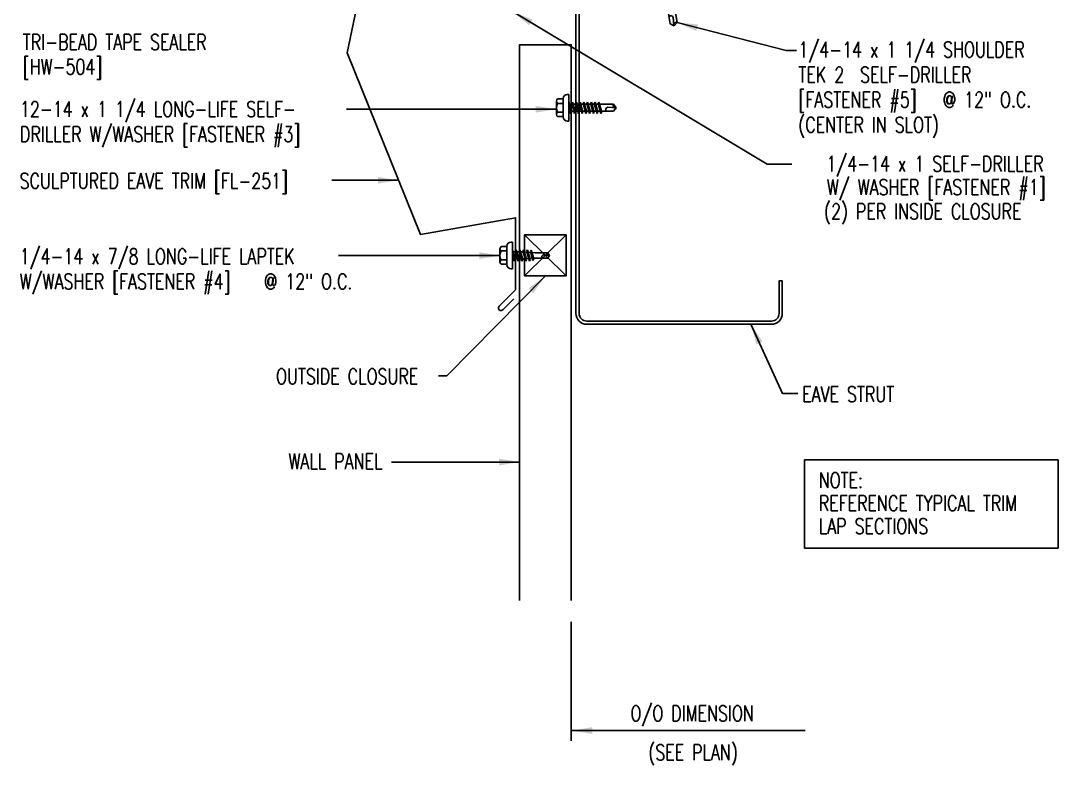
# Model space of a CAD drawing. Header units: inches. Extents: x 8 to 41.9, y 2.6 to 46.4.
# Drawn here: x 11.51 to 36.67, y 2.62 to 20.68 of the extents above; entities that cross this region are included whole.
import ezdxf
from ezdxf.enums import TextEntityAlignment as Align

# ---------------------------------------------------------------- set-up
doc = ezdxf.new("R2010")
doc.units = ezdxf.units.IN
doc.header["$MEASUREMENT"] = 0
for name, color, linetype in [('CLO', 3, 'Continuous'), ('DIM', 7, 'Continuous'), ('FASTENER', 9, 'Continuous'), ('PANEL', 11, 'Continuous'), ('STLA', 12, 'Continuous'), ('TEXT', 2, 'Continuous'), ('TRIM', 6, 'Continuous')]:
    doc.layers.add(name, color=color, linetype=linetype)
doc.styles.add('TEXT1', font='ROMANS.shx', dxfattribs={"width": 0.75, "height": 0.375})
doc.dimstyles.new('DETAIL$7', dxfattribs={"dimscale": 4, "dimtxt": 0.09375, "dimasz": 0.125, "dimexe": 0.0625, "dimexo": 0.125, "dimgap": 0.0625, "dimtad": 1, "dimdec": 4, "dimzin": 3, "dimdsep": 46, "dimlunit": 4, "dimtxsty": 'TEXT1', "dimblk": 'ARCHTICK', "dimcen": 0.0625, "dimclrd": 7, "dimclre": 7, "dimclrt": 2, "dimadec": 0, "dimazin": 0, "dimtfac": 0.59375, "dimtdec": 4, "dimtmove": 0, "dimatfit": 3, "dimfxl": 0, "dimfrac": 2, "dimtolj": 1, "dimtzin": 3, "dimarcsym": 0})

# ---------------------------------------------------------------- blocks, each defined once
blk = doc.blocks.new('_ArchTick')
at = {"color": 0, "linetype": 'ByBlock', "const_width": 0.15}
blk.add_lwpolyline([(-0.5, -0.5), (0.5, 0.5)], dxfattribs=at)
blk = doc.blocks.new('MB_DW4')
at = {"layer": 'FASTENER'}
for p, q in [((-0.217, 0.305), (-0.217, 0.171)), ((-0.163, 0.337), (0.159, 0.337)), ((-0.108, 0.305), (-0.108, 0.171)), ((0.105, 0.305), (0.105, 0.171)), ((0.214, 0.305), (0.214, 0.171)), ((-0.326, 0.071), (-0.326, 0.037)), ((-0.326, 0.037), (0.322, 0.037)), ((-0.226, 0.171), (0.214, 0.171)), ((-0.141, -0.014), (0.037, 0.037)), ((-0.105, -0.034), (0.137, 0.035)), ((-0.088, 0.037), (-0.088, 0.001)), ((-0.088, 0.037), (0.085, 0.037)), ((0.085, 0.037), (0.134, 0.037)), ((0.085, 0.02), (0.085, -0.041)), ((0.137, 0.035), (0.134, 0.037)), ((0.322, 0.071), (0.322, 0.037)), ((-0.105, -0.034), (-0.141, -0.014)), ((-0.141, -0.105), (0.102, -0.036)), ((-0.105, -0.125), (-0.141, -0.105)), ((-0.141, -0.196), (0.102, -0.127)), ((-0.105, -0.216), (-0.141, -0.196)), ((-0.141, -0.287), (0.102, -0.217)), ((-0.105, -0.125), (0.137, -0.056)), ((-0.105, -0.216), (0.137, -0.147)), ((-0.105, -0.307), (0.137, -0.238)), ((-0.088, -0.029), (-0.088, -0.09)), ((-0.088, -0.12), (-0.088, -0.181)), ((-0.084, -0.27), (-0.088, -0.211)), ((0.084, -0.223), (0.085, -0.211)), ((0.085, -0.071), (0.085, -0.131)), ((0.085, -0.162), (0.085, -0.211)), ((0.137, -0.056), (0.102, -0.036)), ((0.137, -0.147), (0.102, -0.127)), ((0.137, -0.238), (0.102, -0.217)), ((-0.105, -0.307), (-0.141, -0.287)), ((-0.141, -0.378), (0.102, -0.308)), ((-0.105, -0.398), (-0.141, -0.378)), ((-0.122, -0.463), (0.089, -0.403)), ((-0.086, -0.483), (-0.122, -0.463)), ((-0.105, -0.398), (0.137, -0.328)), ((-0.086, -0.483), (0.124, -0.423)), ((-0.078, -0.36), (-0.082, -0.3)), ((-0.071, -0.449), (-0.075, -0.389)), ((-0.066, -0.516), (-0.069, -0.478)), ((0.063, -0.515), (0.068, -0.439)), ((0.071, -0.408), (0.075, -0.346)), ((0.077, -0.315), (0.082, -0.253)), ((0.124, -0.423), (0.089, -0.403)), ((0.137, -0.328), (0.102, -0.308)), ((-0.066, -0.516), (-0.066, -0.82)), ((-0.003, -0.854), (0.009, -0.714)), ((0.063, -0.516), (0.063, -0.82)), ((-0.002, -0.866), (-0.066, -0.82)), ((-0.002, -0.866), (0.063, -0.82))]:
    blk.add_line(p, q, dxfattribs=at)
for centre, radius, start, end in [((-0.163, 0.274), 0.0628, 29.8754, 150.1246), ((-0.002, 0.141), 0.196, 56.9974, 123.0026), ((0.159, 0.274), 0.0628, 29.8754, 150.1246), ((-0.226, 0.071), 0.1, 90, 180), ((0.222, 0.071), 0.1, 0, 90), ((-0.036, -0.723), 0.0461, 11.1445, 130.906), ((0.073, -0.516), 0.01, 175.9484, 180), ((0.039, -0.855), 0.0422, 55.4585, 194.8454)]:
    blk.add_arc(centre, radius, start, end, dxfattribs=at)
blk = doc.blocks.new('SD22')
at = {"layer": 'FASTENER'}
for p, q in [((-0.193, 0.055), (0.193, 0.055)), ((-0.193, 0.037), (0.193, 0.037)), ((-0.181, 0.204), (-0.181, 0.055)), ((-0.181, 0.055), (0.181, 0.055)), ((-0.139, 0.037), (-0.139, -0.082)), ((-0.135, 0.23), (0.135, 0.23)), ((-0.089, 0.204), (-0.089, 0.055)), ((0.089, 0.204), (0.089, 0.055)), ((0.139, -0.082), (0.139, 0.037)), ((0.181, 0.204), (0.181, 0.055)), ((-0.139, -0.114), (-0.025, -0.082)), ((-0.139, -0.082), (0.139, -0.082)), ((-0.104, -0.134), (-0.139, -0.114)), ((-0.139, -0.205), (0.104, -0.136)), ((-0.104, -0.225), (-0.139, -0.205)), ((-0.139, -0.296), (0.104, -0.227)), ((-0.104, -0.134), (0.081, -0.082)), ((-0.104, -0.225), (0.139, -0.156)), ((-0.104, -0.316), (0.139, -0.247)), ((-0.086, -0.082), (-0.086, -0.099)), ((-0.086, -0.129), (-0.086, -0.19)), ((-0.086, -0.22), (-0.086, -0.281)), ((0.086, -0.082), (0.086, -0.141)), ((0.086, -0.171), (0.086, -0.232)), ((0.139, -0.156), (0.104, -0.136)), ((0.139, -0.247), (0.104, -0.227)), ((-0.104, -0.316), (-0.139, -0.296)), ((-0.139, -0.387), (0.104, -0.318)), ((-0.104, -0.407), (-0.139, -0.387)), ((-0.139, -0.478), (0.104, -0.408)), ((-0.104, -0.498), (-0.139, -0.478)), ((-0.139, -0.569), (0.104, -0.499)), ((-0.104, -0.407), (0.139, -0.338)), ((-0.104, -0.498), (0.139, -0.429)), ((-0.086, -0.311), (-0.086, -0.372)), ((-0.086, -0.402), (-0.086, -0.463)), ((-0.086, -0.493), (-0.086, -0.554)), ((0.086, -0.262), (0.086, -0.322)), ((0.086, -0.353), (0.086, -0.413)), ((0.086, -0.444), (0.086, -0.504)), ((0.139, -0.338), (0.104, -0.318)), ((0.139, -0.429), (0.104, -0.408)), ((0.139, -0.519), (0.104, -0.499)), ((-0.104, -0.589), (-0.139, -0.569)), ((-0.139, -0.66), (0.104, -0.59)), ((-0.104, -0.68), (-0.139, -0.66)), ((-0.139, -0.75), (0.104, -0.681)), ((-0.104, -0.771), (-0.139, -0.75)), ((-0.104, -0.589), (0.139, -0.519)), ((-0.104, -0.68), (0.139, -0.61)), ((-0.104, -0.771), (0.139, -0.701)), ((-0.086, -0.584), (-0.086, -0.644)), ((-0.086, -0.675), (-0.086, -0.735)), ((0.086, -0.535), (0.086, -0.595)), ((0.086, -0.625), (0.086, -0.686)), ((0.086, -0.716), (0.086, -0.777)), ((0.139, -0.61), (0.104, -0.59)), ((0.139, -0.701), (0.104, -0.681)), ((-0.139, -0.841), (0.104, -0.772)), ((-0.104, -0.861), (-0.139, -0.841)), ((-0.139, -0.932), (0.104, -0.863)), ((-0.104, -0.952), (-0.139, -0.932)), ((-0.104, -0.861), (0.139, -0.792)), ((-0.104, -0.952), (0.139, -0.883)), ((-0.086, -0.766), (-0.086, -0.826)), ((-0.086, -0.857), (-0.086, -0.917)), ((-0.086, -0.947), (-0.086, -1.239)), ((0.086, -0.807), (0.086, -0.868)), ((0.086, -0.898), (0.086, -1.239)), ((0.139, -0.792), (0.104, -0.772)), ((0.139, -0.883), (0.104, -0.863)), ((0, -1.3), (-0.086, -1.239)), ((-0.002, -1.285), (0.014, -1.098)), ((0, -1.3), (0.086, -1.239))]:
    blk.add_line(p, q, dxfattribs=at)
for centre, radius, start, end in [((-0.193, 0.046), 0.00894, 90, 270), ((-0.135, 0.178), 0.0527, 29.8754, 150.1246), ((0, 0.066), 0.164, 56.9974, 123.0026), ((0.135, 0.178), 0.0527, 29.8754, 150.1246), ((0.193, 0.046), 0.00894, 270, 90), ((-0.046, -1.11), 0.0615, 11.1445, 130.906), ((0.054, -1.286), 0.0563, 55.4585, 194.8454)]:
    blk.add_arc(centre, radius, start, end, dxfattribs=at)
blk = doc.blocks.new('FD-F5')
at = {"layer": 'TEXT', "style": 'TEXT1', "width": 0.75}
for s, p in [('1/4-14 x 1 1/4 SHOULDER', (0.0047, -0.0408)), ('TEK 2  SELF-DRILLER', (0.0047, -0.1926)), ('[FASTENER #5]', (0.0047, -0.3444))]:
    blk.add_text(s, height=0.09375, dxfattribs=at).set_placement(p)
blk.add_attdef('(QUANTITY)', (0.8792, -0.3444), '', height=0.0938, dxfattribs=at)
at = {"layer": 'TEXT', "style": 'TEXT1', "flags": 1}
for tag, p in [('Color', (0.0529, -0.546)), ('Calc', (0.0529, -0.546)), ('OPT1', (0.0529, -0.546)), ('Opt2', (0.0529, -0.546)), ('Opt3', (0.0529, -0.546)), ('Description', (0.0529, -0.546)), ('Multiple', (0.0529, -0.546)), ('Part', (0.0529, -0.546)), ('Spare1', (0.0529, -0.7335)), ('Spare2', (0.0529, -0.7335)), ('Spare3', (0.0529, -0.7335)), ('Spare4', (0.0529, -0.7335)), ('Spare5', (0.0529, -0.7335)), ('Spare6', (0.0529, -0.7335)), ('Spare7', (0.0529, -0.7335)), ('Spare8', (0.0529, -0.7335)), ('Spare9', (0.0529, -0.7335)), ('Spare10', (0.0529, -0.7335))]:
    blk.add_attdef(tag, p, '', height=0.0938, dxfattribs=at)
blk = doc.blocks.new('FD-F4')
at = {"layer": 'TEXT', "style": 'TEXT1', "width": 0.75}
for s, p in [('1/4-14 x 7/8 LONG-LIFE LAPTEK', (0.0047, -0.0408)), ('W/WASHER [FASTENER #4]', (0.0047, -0.1926))]:
    blk.add_text(s, height=0.09375, dxfattribs=at).set_placement(p)
blk.add_attdef('(QUANTITY)', (1.4847, -0.1926), '', height=0.0938, dxfattribs=at)
at = {"layer": 'TEXT', "style": 'TEXT1', "flags": 1}
for tag, p in [('Color', (0.0624, -0.4349)), ('Calc', (0.0624, -0.4349)), ('Opt1', (0.0624, -0.4349)), ('Opt2', (0.0624, -0.4349)), ('Opt3', (0.0624, -0.4349)), ('Description', (0.0624, -0.4349)), ('Multiple', (0.0624, -0.4349)), ('Part', (0.0624, -0.4349)), ('Spare1', (0.0624, -0.6224)), ('Spare2', (0.0624, -0.6224)), ('Spare3', (0.0624, -0.6224)), ('Spare4', (0.0624, -0.6224)), ('Spare5', (0.0624, -0.6224)), ('Spare6', (0.0624, -0.6224)), ('Spare7', (0.0624, -0.6224)), ('Spare8', (0.0624, -0.6224)), ('Spare9', (0.0624, -0.6224)), ('Spare10', (0.0624, -0.6224))]:
    blk.add_attdef(tag, p, '', height=0.0938, dxfattribs=at)
blk = doc.blocks.new('dsc-HW-504')
at = {"layer": 'TEXT', "style": 'TEXT1', "width": 0.75}
for s, p in [('TRI-BEAD TAPE SEALER', (0, 0)), ('[HW-504]', (0, -0.6))]:
    blk.add_text(s, height=0.375, dxfattribs=at).set_placement(p)
at = {"layer": 'TEXT', "style": 'TEXT1', "flags": 1}
for tag, p in [('COLOR', (0, -1.2)), ('CALC', (0, -1.2)), ('OPT1', (0, -1.2)), ('OPT2', (0, -1.2)), ('OPT3', (0, -1.2)), ('GAGE', (0, -1.2)), ('SHPLN', (0, -1.2)), ('PART', (0, -1.2)), ('DESCRIPTION', (0, -1.2)), ('MULTIPLE', (0, -1.2)), ('SPARE1', (0, -1.8)), ('SPARE2', (0, -1.8)), ('SPARE3', (0, -1.8)), ('SPARE4', (0, -1.8)), ('SPARE5', (0, -1.8)), ('SPARE6', (0, -1.8)), ('SPARE7', (0, -1.8)), ('SPARE8', (0, -1.8)), ('SPARE9', (0, -1.8)), ('SPARE10', (0, -1.8))]:
    blk.add_attdef(tag, p, '', height=0.375, dxfattribs=at)
blk = doc.blocks.new('fz2')
at = {"layer": 'FASTENER'}
for p, q in [((-0.215, 0.305), (-0.215, 0.171)), ((-0.161, 0.337), (0.161, 0.337)), ((-0.107, 0.305), (-0.107, 0.171)), ((0.107, 0.305), (0.107, 0.171)), ((0.215, 0.305), (0.215, 0.171)), ((-0.324, 0.071), (-0.324, 0.037)), ((-0.324, 0.037), (0.324, 0.037)), ((-0.224, 0.171), (0.215, 0.171)), ((-0.139, -0.016), (0.046, 0.037)), ((-0.104, -0.036), (0.139, 0.033)), ((-0.086, 0.037), (0.086, 0.037)), ((-0.086, 0.037), (-0.086, -0.001)), ((0.086, 0.037), (0.133, 0.037)), ((0.086, 0.018), (0.086, -0.042)), ((0.139, 0.033), (0.133, 0.037)), ((0.324, 0.071), (0.324, 0.037)), ((-0.104, -0.036), (-0.139, -0.016)), ((-0.139, -0.107), (0.104, -0.038)), ((-0.104, -0.127), (-0.139, -0.107)), ((-0.139, -0.198), (0.104, -0.128)), ((-0.104, -0.218), (-0.139, -0.198)), ((-0.139, -0.289), (0.104, -0.219)), ((-0.104, -0.127), (0.139, -0.058)), ((-0.104, -0.218), (0.139, -0.149)), ((-0.104, -0.309), (0.139, -0.239)), ((-0.086, -0.031), (-0.086, -0.092)), ((-0.086, -0.122), (-0.086, -0.183)), ((-0.086, -0.213), (-0.086, -0.274)), ((0.086, -0.073), (0.086, -0.133)), ((0.086, -0.164), (0.086, -0.224)), ((0.139, -0.058), (0.104, -0.038)), ((0.139, -0.149), (0.104, -0.128)), ((0.139, -0.239), (0.104, -0.219)), ((-0.104, -0.309), (-0.139, -0.289)), ((-0.139, -0.38), (0.104, -0.31)), ((-0.104, -0.4), (-0.139, -0.38)), ((-0.139, -0.47), (0.104, -0.401)), ((-0.104, -0.491), (-0.139, -0.47)), ((-0.139, -0.561), (0.104, -0.492)), ((-0.104, -0.4), (0.139, -0.33)), ((-0.104, -0.491), (0.139, -0.421)), ((-0.086, -0.304), (-0.086, -0.364)), ((-0.086, -0.395), (-0.086, -0.455)), ((-0.086, -0.486), (-0.086, -0.546)), ((0.086, -0.255), (0.086, -0.315)), ((0.086, -0.345), (0.086, -0.406)), ((0.086, -0.436), (0.086, -0.497)), ((0.139, -0.33), (0.104, -0.31)), ((0.139, -0.421), (0.104, -0.401)), ((0.139, -0.512), (0.104, -0.492)), ((-0.104, -0.581), (-0.139, -0.561)), ((-0.139, -0.652), (0.104, -0.583)), ((-0.104, -0.672), (-0.139, -0.652)), ((-0.139, -0.743), (0.104, -0.674)), ((-0.104, -0.763), (-0.139, -0.743)), ((-0.104, -0.581), (0.139, -0.512)), ((-0.104, -0.672), (0.139, -0.603)), ((-0.104, -0.763), (0.139, -0.694)), ((-0.086, -0.577), (-0.086, -0.637)), ((-0.086, -0.667), (-0.086, -0.728)), ((0.086, -0.527), (0.086, -0.588)), ((0.086, -0.618), (0.086, -0.679)), ((0.086, -0.709), (0.086, -1.05)), ((0.139, -0.603), (0.104, -0.583)), ((0.139, -0.694), (0.104, -0.674)), ((-0.086, -0.758), (-0.086, -1.05)), ((-0.002, -1.095), (0.014, -0.909)), ((0, -1.111), (-0.086, -1.05)), ((0, -1.111), (0.086, -1.05))]:
    blk.add_line(p, q, dxfattribs=at)
for centre, radius, start, end in [((-0.161, 0.274), 0.0628, 29.8754, 150.1246), ((0, 0.141), 0.196, 56.9974, 123.0026), ((0.161, 0.274), 0.0628, 29.8754, 150.1246), ((-0.224, 0.071), 0.1, 90, 180), ((0.224, 0.071), 0.1, 0, 90), ((-0.046, -0.921), 0.0615, 11.1445, 130.906), ((0.054, -1.097), 0.0563, 55.4585, 194.8454)]:
    blk.add_arc(centre, radius, start, end, dxfattribs=at)
blk = doc.blocks.new('FD-F3')
at = {"layer": 'TEXT', "style": 'TEXT1', "width": 0.75}
for s, p in [('12-14 x 1 1/4 LONG-LIFE SELF-', (0.0047, -0.0408)), ('DRILLER W/WASHER [FASTENER #3]', (0.0047, -0.1926))]:
    blk.add_text(s, height=0.09375, dxfattribs=at).set_placement(p)
blk.add_attdef('(QUANTITY)', (0.0047, -0.3444), '', height=0.0938, dxfattribs=at)
blk = doc.blocks.new('A$C30686E82')
for p, q in [((-2.715, 0.761), (3.437, 0.761)), ((-2.715, 0.761), (-2.715, -1.379)), ((3.437, 0.761), (3.437, -1.379)), ((-2.715, -1.379), (3.437, -1.379))]:
    blk.add_line(p, q)
at = {"layer": 'TEXT', "style": 'TEXT1', "width": 0.75}
for s, p in [('NOTE:', (-2.368, 0.081)), ('REFERENCE TYPICAL TRIM', (-2.368, -0.477)), ('LAP SECTIONS', (-2.368, -1.035))]:
    blk.add_text(s, height=0.375, dxfattribs=at).set_placement(p)

msp = doc.modelspace()

# ---------------------------------------------------------------- linework, layer by layer
at = {"layer": 'CLO', "linetype": 'Continuous'}
for p, q in [((23.72749, 15.48825), (24.73629, 14.48825)), ((23.72749, 14.48825), (24.73629, 15.48825))]:
    msp.add_line(p, q, dxfattribs=at)
msp.add_lwpolyline([(24.73629, 15.48825), (23.72749, 15.48825), (23.72749, 14.48825), (24.73629, 14.48825)], close=True, dxfattribs=at)
at = {"layer": 'PANEL'}
msp.add_lwpolyline([(24.8586, 6.61904), (24.8586, 20.09695), (23.6086, 20.09695), (23.6086, 6.61904)], dxfattribs=at)
at = {"layer": 'STLA'}
msp.add_lwpolyline([(30.08105, 21.15116), (29.94425, 21.92699, 0.41421356), (29.6405, 22.13968), (25.19135, 21.35517, 0.36397023), (24.97468, 21.09695), (24.97468, 13.57917, 0.41421356), (25.23688, 13.31697), (29.71248, 13.31697, 0.41421356), (29.97468, 13.57917), (29.97468, 14.36697), (29.89998, 14.36697), (29.89998, 13.57917, -0.41421356), (29.71248, 13.39167), (25.23688, 13.39167, -0.41421356), (25.04938, 13.57917), (25.04938, 21.09695, -0.36397023), (25.20432, 21.28161), (29.65347, 22.06611, -0.41421356), (29.87068, 21.91402), (30.00748, 21.13819)], format="xyb", close=True, dxfattribs=at)
at = {"layer": 'TEXT', "color": 7}
msp.add_line((24.8586, 6.09937), (24.8586, 3.21252), dxfattribs=at)
at = {"layer": 'TRIM'}
msp.add_lwpolyline([(21.78887, 21.23934), (21.69904, 21.68364), (19.72942, 21.33634), (19.42391, 19.89902), (21.20329, 15.4949), (23.50633, 15.90099), (23.50633, 14.15099), (23.10858, 13.75324, 1), (23.19697, 13.66485), (23.4685, 13.93638)], format="xyb", dxfattribs=at)

# ---------------------------------------------------------------- block references
for name, p in [('dsc-HW-504', (11.56265, 19.97333)), ('A$C30686E82', (33.22914, 9.26479))]:
    msp.add_blockref(name, p)
at = {"layer": 'FASTENER'}
for name, p, rotation in [('SD22', (27.12889, 21.83814), 10.00000000000516), ('fz2', (24.83515, 18.56696), 90), ('MB_DW4', (23.46876, 14.98825), 90)]:
    msp.add_blockref(name, p, dxfattribs=dict(at, rotation=rotation))
at = {"layer": 'TEXT', "yscale": 4, "zscale": 4}
for name, p, xscale in [('FD-F5', (30.34897, 19.95193), 3.999999999999996), ('FD-F4', (11.47032, 14.9379), 4)]:
    msp.add_blockref(name, p, dxfattribs=dict(at, xscale=xscale)).add_auto_attribs({'(QUANTITY)': '@ 12" O.C.'})
at = {"layer": 'TEXT', "xscale": 4, "yscale": 4, "zscale": 4}
msp.add_blockref('FD-F3', (11.47609, 18.5084), dxfattribs=at)

# ---------------------------------------------------------------- texts
at = {"layer": 'TEXT', "style": 'TEXT1', "width": 0.75}
for s, p in [('(CENTER IN SLOT)', (30.3637, 17.96655)), ('SCULPTURED EAVE TRIM [FL-251]', (11.48532, 16.60526)), ('OUTSIDE CLOSURE', (17.70373, 11.86539)), ('EAVE STRUT', (30.46029, 11.43273))]:
    msp.add_text(s, height=0.375, dxfattribs=at).set_placement(p)
for s, p in [('1/4-14 x 1 SELF-DRILLER', (36.31269, 17.02175)), ('W/ WASHER [FASTENER #1]', (36.36274, 16.45344)), ('(2) PER INSIDE CLOSURE', (35.77557, 15.86738)), ('WALL PANEL', (20.28381, 9.80392))]:
    msp.add_text(s, height=0.375, dxfattribs=at).set_placement(p, align=Align.RIGHT)
at = {"layer": 'TEXT', "color": 2, "style": 'TEXT1', "width": 0.75}
for s, p in [('O/O DIMENSION', (26.2964, 3.69255)), ('(SEE PLAN)', (26.73034, 2.74615))]:
    msp.add_text(s, height=0.375, dxfattribs=at).set_placement(p)

# ---------------------------------------------------------------- leaders
at = {"layer": 'DIM'}
for points in [[(23.45178, 20.89348), (29.61189, 17.19599), (30.20953, 17.19599)], [(27.42909, 20.63249), (30.07407, 19.95578), (30.31663, 19.95578)], [(24.49857, 18.5316), (20.84747, 18.5316), (19.40748, 18.5316)], [(20.67264, 16.8083), (19.43274, 16.8083), (19.0538, 16.8083)], [(23.13219, 14.98161), (20.00166, 14.98161), (19.21851, 14.98161)]]:
    msp.add_leader(points, dimstyle='DETAIL$7', dxfattribs=at)
at = {"layer": 'TEXT'}
for points in [[(24.23189, 14.48825), (21.84591, 12.06327), (21.64042, 12.06327)], [(29.21405, 13.31697), (29.98156, 11.63756), (30.35656, 11.63756)], [(23.6086, 9.97487), (20.50024, 9.97487)], [(24.87102, 3.46252), (29.52833, 3.46252), (30.53067, 3.46252)]]:
    msp.add_leader(points, dimstyle='DETAIL$7', dxfattribs=at)

doc.saveas('drawing.dxf')
